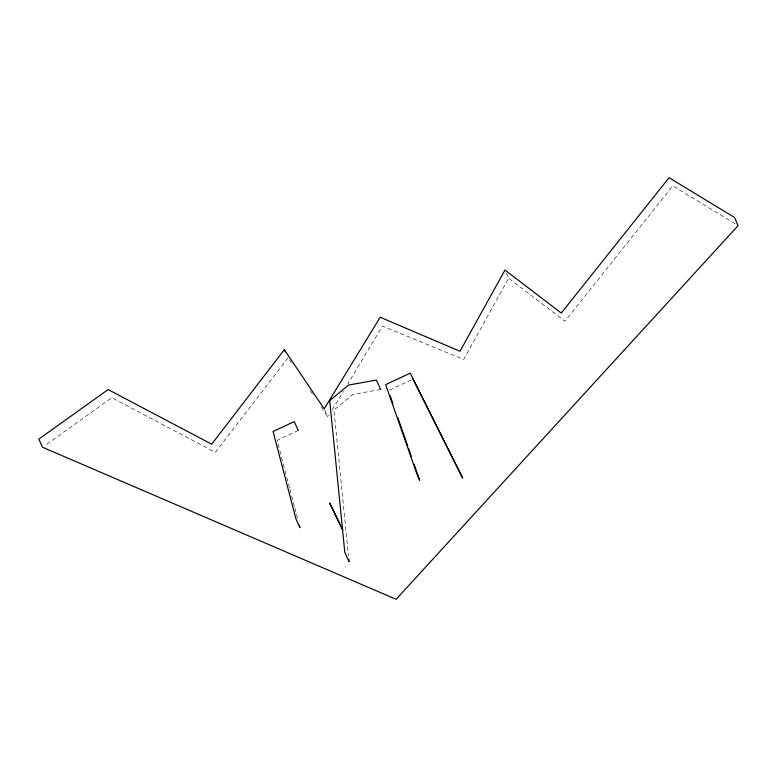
<?xml version="1.0" encoding="UTF-8"?>
<svg xmlns="http://www.w3.org/2000/svg" width="777" height="777" viewBox="0 0 777 777"><rect width="100%" height="100%" fill="white"/><g stroke="black" fill="none" stroke-linecap="round" stroke-linejoin="round"><path stroke-width="0.58" stroke-dasharray="3.88 2.91" d="M506.361 273.125L508.663 278.234L463.675 359.45L382.498 326.049L347.746 383.955M321.124 407.012L327.884 417.045L329.127 414.976M332.235 409.809L343.405 391.2M287.995 357.847L215.375 452.379L111.81 397.727L44.493 445.862M298.281 430.487L277.107 440.374L284.751 469.599M389.452 390.141L411.917 379.662M380.662 389.462L352.845 394.454L333.955 410.013L348.436 555.642M735.081 223.727L672.765 185.858L564.966 321.231L508.663 278.234M289.355 359.858L292.055 363.869M310.314 390.957L313.694 395.979M324.66 409.897L327.884 417.045M285.052 470.755L289.598 488.17M289.908 489.325L294.454 506.73M294.765 507.896L297.494 518.337"/><path stroke-width="1.17" d="M284.304 349.679L211.684 444.201L108.12 389.559L38.85 439.083L42.541 447.261L396.134 599.31L738.15 225.592L734.459 217.424L669.075 177.69L561.276 313.063L504.972 270.066L459.984 351.282L380.186 317.23L324.194 408.877L284.304 349.679L285.227 351.719M412.985 379.166L462.665 478.098L410.266 373.145L385.664 384.615L416.987 474.252L419.706 480.273L414.122 464.287M380.662 389.462L376.427 380.07L348.611 385.052L329.72 400.621L344.794 552.272L349.038 561.664L348.795 559.255M298.281 430.487L294.269 421.6L273.086 431.478L295.911 518.735L299.922 527.622L299.31 525.301M390.161 395.746L392.958 403.749M397.746 417.453L407.731 446.008M408.527 448.29L411.324 456.293M332.77 509.294L329.613 503.01L342.725 530.021L332.77 509.294"/></g></svg>
